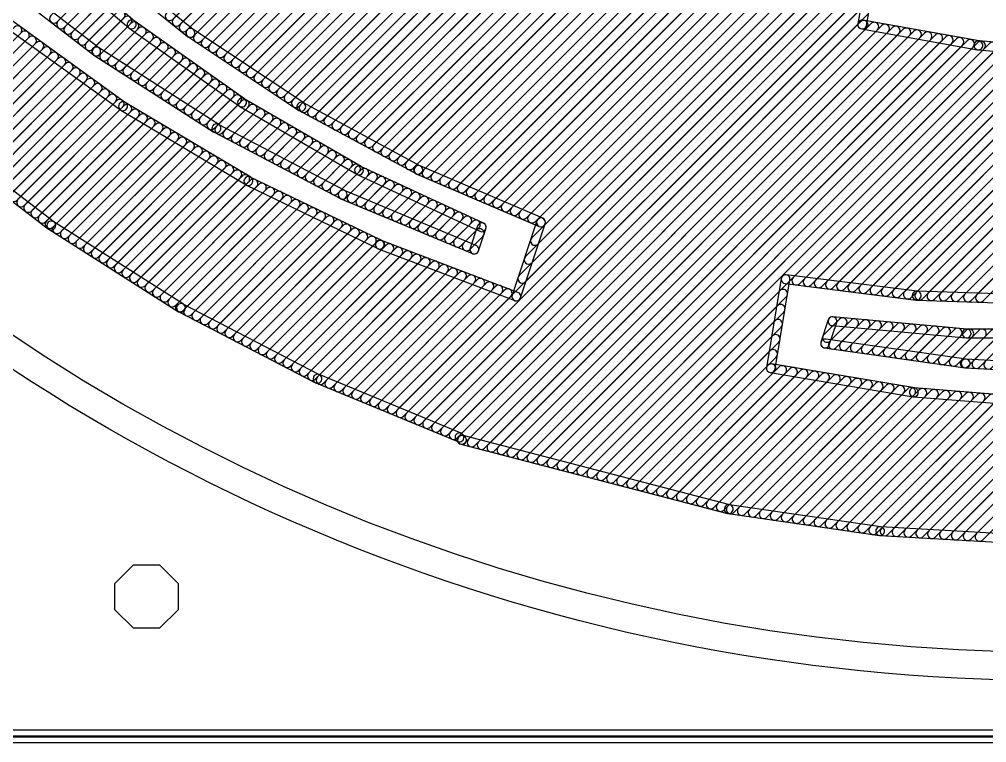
# Model space of a CAD drawing. Extents: x -0.1 to 56.1, y -0.1 to 56.2.
# Drawn here: x 13.18 to 27.02, y -0.09 to 10.26 of the extents above; entities that cross this region are included whole.
import ezdxf

# ---------------------------------------------------------------- set-up
doc = ezdxf.new("R2010")
doc.units = 0
for name, color, linetype in [('1', 22, 'CONTINUOUS'), ('16', 175, 'CONTINUOUS'), ('18', 82, 'CONTINUOUS'), ('20', 7, 'CONTINUOUS'), ('41', 22, 'CONTINUOUS')]:
    doc.layers.add(name, color=color, linetype=linetype)

# ---------------------------------------------------------------- blocks, each defined once
blk = doc.blocks.new('OCTAGONV')
blk.add_lwpolyline([(-0.5, -0.2071), (-0.5, 0.2071), (-0.2071, 0.5), (0.2071, 0.5), (0.5, 0.2071), (0.5, -0.2071), (0.2071, -0.5), (-0.2071, -0.5)], close=True)

msp = doc.modelspace()

# ---------------------------------------------------------------- linework, layer by layer
at = {"layer": '1'}
for points in [[(18.6944, 8.1875), (28.6183, 18.1114, 1), (28.5285, 18.2012), (18.6046, 8.2773, 1)], [(18.8111, 8.1246), (26.7944, 16.1079, 1), (26.7046, 16.1977), (18.7213, 8.2144, 1)], [(18.9277, 8.0616), (26.7559, 15.8898, 1), (26.6661, 15.9796), (18.8379, 8.1514, 1)], [(19.0528, 8.0071), (26.7175, 15.6717, 1), (26.6277, 15.7615), (18.963, 8.0969, 1)], [(19.1787, 7.9533), (26.679, 15.4537, 1), (26.5892, 15.5435), (19.0889, 8.0432, 1)], [(19.3045, 7.8996), (26.6405, 15.2356, 1), (26.5507, 15.3254), (19.2147, 7.9894, 1)], [(19.4304, 7.8459), (26.602, 15.0175, 1), (26.5122, 15.1073), (19.3406, 7.9357, 1)], [(19.5563, 7.7921), (26.72, 14.9559, 1), (26.6302, 15.0457), (19.4665, 7.8819, 1)], [(19.6821, 7.7384), (26.8708, 14.927, 1), (26.781, 15.0168), (19.5923, 7.8282, 1)], [(19.808, 7.6846), (27.0216, 14.8982, 1), (26.9318, 14.988), (19.7182, 7.7744, 1)], [(19.9338, 7.6309), (27.1723, 14.8694, 1), (27.0825, 14.9592), (19.844, 7.7207, 1)], [(20.0597, 7.5771), (27.3231, 14.8406, 1), (27.2333, 14.9304), (19.9699, 7.6669, 1)], [(20.1856, 7.5234), (27.4739, 14.8117, 1), (27.3841, 14.9015), (20.0958, 7.6132, 1)], [(20.3114, 7.4697), (27.6247, 14.7829, 1), (27.5349, 14.8727), (20.2216, 7.5595, 1)], [(20.4373, 7.4159), (27.7755, 14.7541, 1), (27.6857, 14.8439), (20.3475, 7.5057, 1)], [(20.5631, 7.3622), (27.9284, 14.7275, 1), (27.8386, 14.8173), (20.4733, 7.452, 1)], [(20.689, 7.3084), (28.0935, 14.7129, 1), (28.0037, 14.8027), (20.5992, 7.3982, 1)], [(18.6792, 4.5802), (28.7538, 14.6548, 1), (28.664, 14.7446), (18.5894, 4.67, 1)], [(20.423, 6.5036), (28.5887, 14.6693, 1), (28.4989, 14.7591), (20.3332, 6.5934, 1)], [(20.5128, 6.773), (28.4236, 14.6839, 1), (28.3338, 14.7737), (20.423, 6.8628, 1)], [(20.6026, 7.0424), (28.2586, 14.6984, 1), (28.1688, 14.7882), (20.5128, 7.1322, 1)], [(15.3748, 10.256), (17.9045, 12.7858, 1), (17.8147, 12.8756), (15.285, 10.3458, 1)], [(15.4743, 10.1759), (18.0175, 12.7192, 1), (17.9277, 12.809), (15.3845, 10.2657, 1)], [(15.5738, 10.0958), (18.1306, 12.6526, 1), (18.0408, 12.7424), (15.484, 10.1856, 1)], [(15.6734, 10.0159), (18.2436, 12.586, 1), (18.1538, 12.6758), (15.5836, 10.1057, 1)], [(15.7814, 9.9442), (18.3566, 12.5194, 1), (18.2668, 12.6092), (15.6916, 10.034, 1)], [(15.8893, 9.8725), (18.4715, 12.4547, 1), (18.3817, 12.5445), (15.7995, 9.9623, 1)], [(15.9972, 9.8008), (18.5935, 12.3971, 1), (18.5037, 12.4869), (15.9074, 9.8906, 1)], [(16.1051, 9.7291), (18.7155, 12.3395, 1), (18.6257, 12.4293), (16.0153, 9.8189, 1)], [(16.213, 9.6574), (18.8375, 12.2819, 1), (18.7477, 12.3717), (16.1232, 9.7472, 1)], [(16.3209, 9.5857), (18.9595, 12.2243, 1), (18.8697, 12.3141), (16.2311, 9.6755, 1)], [(16.4288, 9.514), (19.0815, 12.1668, 1), (18.9917, 12.2566), (16.339, 9.6038, 1)], [(16.5367, 9.4423), (19.2036, 12.1092, 1), (19.1138, 12.199), (16.4469, 9.5321, 1)], [(16.6446, 9.3706), (19.3256, 12.0516, 1), (19.2358, 12.1414), (16.5548, 9.4604, 1)], [(16.7526, 9.2989), (19.4476, 11.994, 1), (19.3578, 12.0838), (16.6628, 9.3887, 1)], [(16.8605, 9.2273), (19.5696, 11.9364, 1), (19.4798, 12.0262), (16.7707, 9.3171, 1)], [(16.9684, 9.1556), (19.6916, 11.8788, 1), (19.6018, 11.9686), (16.8786, 9.2454, 1)], [(17.0763, 9.0839), (19.8137, 11.8212, 1), (19.7239, 11.911), (16.9865, 9.1737, 1)], [(17.1842, 9.0122), (19.9357, 11.7636, 1), (19.8459, 11.8535), (17.0944, 9.102, 1)], [(17.2947, 8.9431), (20.0638, 11.7121, 1), (19.9739, 11.8019), (17.2049, 9.0329, 1)], [(17.4114, 8.8801), (20.1954, 11.6641, 1), (20.1056, 11.7539), (17.3216, 8.9699, 1)], [(17.528, 8.8172), (20.327, 11.6162, 1), (20.2372, 11.706), (17.4382, 8.907, 1)], [(17.6447, 8.7542), (20.4586, 11.5682, 1), (20.3688, 11.658), (17.5549, 8.844, 1)], [(13.2758, 11.394), (14.7462, 10.1356, 1), (14.8288, 10.2321), (13.3584, 11.4905, 1)], [(17.7613, 8.6913), (20.5903, 11.5202, 1), (20.5005, 11.61), (17.6715, 8.7811, 1)], [(17.878, 8.6283), (20.7219, 11.4722, 1), (20.6321, 11.562), (17.7881, 8.7181, 1)], [(17.9946, 8.5653), (20.8535, 11.4242, 1), (20.7637, 11.514), (17.9048, 8.6551, 1)], [(18.1112, 8.5024), (20.9851, 11.3763, 1), (20.8953, 11.4661), (18.0214, 8.5922, 1)], [(18.2279, 8.4394), (21.1168, 11.3283, 1), (21.027, 11.4181), (18.1381, 8.5292, 1)], [(18.3445, 8.3764), (21.2484, 11.2803, 1), (21.1586, 11.3701), (18.2547, 8.4662, 1)], [(25.3048, 10.1699), (25.5169, 11.372, 1), (25.3919, 11.394), (25.1797, 10.1919, 1)], [(14.1015, 11.2084), (15.5867, 10.0127, 1), (15.6663, 10.1116), (14.1811, 11.3073, 1)], [(18.4612, 8.3135), (21.38, 11.2323, 1), (21.2902, 11.3221), (18.3714, 8.4033, 1)], [(18.5778, 8.2505), (21.5117, 11.1844, 1), (21.4218, 11.2742), (18.488, 8.3403, 1)], [(18.8064, 4.5278), (25.4742, 11.1956, 1), (25.3844, 11.2854), (18.7166, 4.6176, 1)], [(14.3193, 9.8479), (12.703, 11.0946, 1), (12.6254, 10.994), (14.2417, 9.7473, 1)], [(18.9336, 4.4753), (25.4357, 10.9775, 1), (25.3459, 11.0673), (18.8437, 4.5651, 1)], [(19.0607, 4.4229), (25.3972, 10.7594, 1), (25.3074, 10.8492), (18.9709, 4.5127, 1)], [(13.7211, 10.2188), (14.1905, 10.6882, 1), (14.1007, 10.778), (13.6313, 10.3086, 1)], [(13.8225, 10.1406), (14.2873, 10.6054, 1), (14.1975, 10.6952), (13.7327, 10.2304, 1)], [(13.9239, 10.0624), (14.3841, 10.5226, 1), (14.2943, 10.6124), (13.8341, 10.1522, 1)], [(14.0253, 9.9842), (14.4809, 10.4398, 1), (14.3911, 10.5296), (13.9355, 10.074, 1)], [(19.1879, 4.3704), (25.3587, 10.5413, 1), (25.2689, 10.6311), (19.0981, 4.4602, 1)], [(14.1267, 9.906), (14.5777, 10.3569, 1), (14.4879, 10.4467), (14.0369, 9.9958, 1)], [(19.315, 4.318), (25.3202, 10.3232, 1), (25.2304, 10.413), (19.2252, 4.4078, 1)], [(14.7003, 9.0641), (13.0056, 10.2863, 1), (12.9313, 10.1832), (14.6261, 8.9611, 1)], [(14.2281, 9.8278), (14.6744, 10.2741, 1), (14.5846, 10.3639), (14.1383, 9.9176, 1)], [(14.3298, 9.7499), (14.7712, 10.1913, 1), (14.6814, 10.2811), (14.24, 9.8397, 1)], [(14.7508, 10.132), (16.3299, 9.0131, 1), (16.4033, 9.1167), (14.8242, 10.2356, 1)], [(11.8341, 8.691), (13.199, 10.0559, 1), (13.1092, 10.1457), (11.7443, 8.7808, 1)], [(14.4393, 9.6797), (14.8711, 10.1115, 1), (14.7813, 10.2013), (14.3495, 9.7696, 1)], [(14.5488, 9.6096), (14.9762, 10.037, 1), (14.8864, 10.1268), (14.459, 9.6994, 1)], [(15.5914, 10.0092), (17.1795, 8.9541, 1), (17.2498, 9.0599), (15.6617, 10.115, 1)], [(19.4422, 4.2655), (25.3088, 10.1322, 1), (25.219, 10.222), (19.3524, 4.3553, 1)], [(19.5561, 4.1998), (25.4612, 10.1049, 1), (25.3714, 10.1947), (19.4663, 4.2896, 1)], [(19.6966, 4.1608), (25.6136, 10.0777, 1), (25.5238, 10.1675), (19.6068, 4.2506, 1)], [(19.8393, 4.1238), (25.766, 10.0505, 1), (25.6762, 10.1403), (19.7495, 4.2136, 1)], [(19.9819, 4.0868), (25.9183, 10.0233, 1), (25.8285, 10.1131), (19.8921, 4.1766, 1)], [(26.9165, 9.9464), (25.2534, 10.2434, 1), (25.2311, 10.1184), (26.8942, 9.8214, 1)], [(11.9279, 8.6052), (13.3034, 9.9807, 1), (13.2136, 10.0705), (11.8381, 8.695, 1)], [(12.0291, 8.5268), (13.4077, 9.9054, 1), (13.3179, 9.9952), (11.9392, 8.6166, 1)], [(14.6582, 9.5395), (15.0813, 9.9626, 1), (14.9915, 10.0524), (14.5684, 9.6293, 1)], [(14.7677, 9.4694), (15.1864, 9.8881, 1), (15.0966, 9.9779), (14.6779, 9.5592, 1)], [(20.1245, 4.0499), (26.0707, 9.9961, 1), (25.9809, 10.0859), (20.0347, 4.1397, 1)], [(20.2671, 4.0129), (26.2231, 9.9689, 1), (26.1333, 10.0587), (20.1773, 4.1027, 1)], [(20.4098, 3.9759), (26.3755, 9.9416, 1), (26.2857, 10.0315), (20.32, 4.0657, 1)], [(20.5524, 3.9389), (26.5279, 9.9144, 1), (26.4381, 10.0042), (20.4626, 4.0287, 1)], [(20.695, 3.9019), (26.6803, 9.8872, 1), (26.5905, 9.977), (20.6052, 3.9917, 1)], [(20.8377, 3.865), (26.8327, 9.86, 1), (26.7429, 9.9498), (20.7478, 3.9548, 1)], [(12.1308, 8.4489), (13.5121, 9.8302, 1), (13.4223, 9.92), (12.041, 8.5387, 1)], [(12.2326, 8.3711), (13.6165, 9.7549, 1), (13.5266, 9.8447), (12.1428, 8.4609, 1)], [(16.0336, 8.75), (14.3148, 9.8511, 1), (14.2463, 9.7441), (15.9651, 8.6431, 1)], [(14.8772, 9.3992), (15.2915, 9.8136, 1), (15.2017, 9.9034), (14.7874, 9.489, 1)], [(14.9867, 9.3291), (15.3967, 9.7391, 1), (15.3069, 9.8289), (14.8969, 9.4189, 1)], [(20.9803, 3.828), (26.9881, 9.8358, 1), (26.8983, 9.9256), (20.8905, 3.9178, 1)], [(21.1229, 3.791), (27.1535, 9.8216, 1), (27.0637, 9.9114), (21.0331, 3.8808, 1)], [(21.2655, 3.754), (27.319, 9.8075, 1), (27.2292, 9.8973), (21.1757, 3.8438, 1)], [(21.4082, 3.7171), (27.4844, 9.7933, 1), (27.3946, 9.8831), (21.3184, 3.8069, 1)], [(24.3458, 6.4751), (27.6499, 9.7792, 1), (27.5601, 9.869), (24.256, 6.5649, 1)], [(24.5054, 6.4551), (27.8154, 9.765, 1), (27.7256, 9.8548), (24.4156, 6.5449, 1)], [(24.6651, 6.4351), (27.9808, 9.7509, 1), (27.891, 9.8407), (24.5753, 6.5249, 1)], [(24.8247, 6.4152), (28.1463, 9.7367, 1), (28.0565, 9.8266), (24.7349, 6.505, 1)], [(24.9844, 6.3952), (28.3117, 9.7226, 1), (28.2219, 9.8124), (24.8945, 6.485, 1)], [(28.594, 9.8033), (26.9108, 9.9472, 1), (26.8999, 9.8206), (28.5832, 9.6767, 1)], [(12.3343, 8.2932), (13.7208, 9.6797, 1), (13.631, 9.7695), (12.2445, 8.383, 1)], [(12.4361, 8.2154), (13.8252, 9.6044, 1), (13.7354, 9.6942), (12.3463, 8.3052, 1)], [(15.0961, 9.259), (15.5018, 9.6646, 1), (15.412, 9.7544), (15.0063, 9.3488, 1)], [(15.2056, 9.1888), (15.6069, 9.5901, 1), (15.5171, 9.6799), (15.1158, 9.2786, 1)], [(25.144, 6.3753), (28.4772, 9.7085, 1), (28.3874, 9.7983), (25.0542, 6.4651, 1)], [(25.3036, 6.3553), (28.6435, 9.6951, 1), (28.5537, 9.785), (25.2138, 6.4451, 1)], [(25.4633, 6.3353), (28.8242, 9.6963, 1), (28.7344, 9.7861), (25.3735, 6.4251, 1)], [(25.6229, 6.3154), (29.0049, 9.6974, 1), (28.9151, 9.7872), (25.5331, 6.4052, 1)], [(25.7826, 6.2954), (29.1856, 9.6985, 1), (29.0958, 9.7883), (25.6928, 6.3852, 1)], [(25.9422, 6.2754), (29.3663, 9.6996, 1), (29.2765, 9.7894), (25.8524, 6.3653, 1)], [(26.1049, 6.2585), (29.547, 9.7007, 1), (29.4572, 9.7905), (26.0151, 6.3483, 1)], [(26.2788, 6.2528), (29.7278, 9.7018, 1), (29.638, 9.7916), (26.189, 6.3426, 1)], [(26.4526, 6.2471), (29.9085, 9.7029, 1), (29.8187, 9.7927), (26.3628, 6.3369, 1)], [(26.6265, 6.2413), (30.0892, 9.704, 1), (29.9994, 9.7938), (26.5367, 6.3311, 1)], [(26.8004, 6.2356), (30.2699, 9.7051, 1), (30.1801, 9.7949), (26.7106, 6.3254, 1)], [(26.9743, 6.2299), (30.4636, 9.7192, 1), (30.3738, 9.809), (26.8844, 6.3197, 1)], [(12.5378, 8.1375), (13.9295, 9.5292, 1), (13.8397, 9.619), (12.448, 8.2273, 1)], [(12.6396, 8.0597), (14.0339, 9.4539, 1), (13.9441, 9.5437), (12.5498, 8.1495, 1)], [(15.3151, 9.1187), (15.712, 9.5157, 1), (15.6222, 9.6055), (15.2253, 9.2085, 1)], [(12.7414, 7.9818), (14.1382, 9.3787, 1), (14.0484, 9.4685), (12.6516, 8.0716, 1)], [(15.4246, 9.0486), (15.8172, 9.4412, 1), (15.7274, 9.531), (15.3348, 9.1384, 1)], [(15.534, 8.9785), (15.9223, 9.3667, 1), (15.8325, 9.4565), (15.4442, 9.0683, 1)], [(12.8431, 7.904), (14.2426, 9.3034, 1), (14.1528, 9.3932), (12.7533, 7.9938, 1)], [(12.9449, 7.8261), (14.3469, 9.2282, 1), (14.2571, 9.318), (12.8551, 7.9159, 1)], [(15.6435, 8.9083), (16.0274, 9.2922, 1), (15.9376, 9.382), (15.5537, 8.9981, 1)], [(15.753, 8.8382), (16.1325, 9.2177, 1), (16.0427, 9.3075), (15.6632, 8.928, 1)], [(13.0466, 7.7483), (14.4513, 9.1529, 1), (14.3615, 9.2427), (12.9568, 7.8381, 1)], [(13.1484, 7.6704), (14.5556, 9.0777, 1), (14.4658, 9.1675), (13.0586, 7.7602, 1)], [(15.8625, 8.7681), (16.2376, 9.1432, 1), (16.1478, 9.233), (15.7727, 8.8579, 1)], [(15.9719, 8.6979), (16.3428, 9.0688, 1), (16.253, 9.1586), (15.8821, 8.7877, 1)], [(13.2501, 7.5926), (14.66, 9.0024, 1), (14.5702, 9.0922), (13.1603, 7.6824, 1)], [(13.3519, 7.5147), (14.7688, 8.9316, 1), (14.679, 9.0214), (13.2621, 7.6045, 1)], [(16.4905, 7.9974), (14.6957, 9.0672, 1), (14.6307, 8.9581), (16.4255, 7.8883, 1)], [(16.0843, 8.6307), (16.4509, 8.9972, 1), (16.3611, 9.0871), (15.9945, 8.7205, 1)], [(16.2021, 8.5689), (16.5646, 8.9314, 1), (16.4748, 9.0212), (16.1123, 8.6587, 1)], [(16.3348, 9.01), (18.0095, 8.0399, 1), (18.0731, 8.1498), (16.3984, 9.1199, 1)], [(17.1845, 8.9511), (18.8624, 8.0454, 1), (18.9227, 8.1571), (17.2448, 9.0629, 1)], [(13.4537, 7.4369), (14.8813, 8.8645, 1), (14.7915, 8.9543), (13.3639, 7.5267, 1)], [(13.5554, 7.359), (14.9938, 8.7974, 1), (14.904, 8.8872), (13.4656, 7.4488, 1)], [(16.32, 8.5072), (16.6783, 8.8655, 1), (16.5885, 8.9553), (16.2302, 8.597, 1)], [(16.4379, 8.4455), (16.792, 8.7996, 1), (16.7022, 8.8894), (16.3481, 8.5353, 1)], [(13.6572, 7.2812), (15.1064, 8.7304, 1), (15.0165, 8.8202), (13.5674, 7.371, 1)], [(13.765, 7.2095), (15.2189, 8.6633, 1), (15.1291, 8.7531), (13.6752, 7.2993, 1)], [(17.837, 7.8057), (16.0288, 8.7528, 1), (15.9699, 8.6403), (17.7781, 7.6932, 1)], [(16.5557, 8.3837), (16.9058, 8.7337, 1), (16.816, 8.8235), (16.4659, 8.4735, 1)], [(16.6736, 8.322), (17.0195, 8.6679, 1), (16.9297, 8.7577), (16.5838, 8.4118, 1)], [(11.8517, 8.593), (13.5985, 7.2567, 1), (13.6757, 7.3575), (11.9289, 8.6939, 1)], [(13.8749, 7.1397), (15.3314, 8.5962, 1), (15.2416, 8.686), (13.7851, 7.2295, 1)], [(13.9847, 7.0699), (15.444, 8.5292, 1), (15.3541, 8.619), (13.8949, 7.1597, 1)], [(16.7915, 8.2602), (17.1332, 8.602, 1), (17.0434, 8.6918), (16.7017, 8.35, 1)], [(16.9094, 8.1985), (17.247, 8.5361, 1), (17.1572, 8.6259), (16.8196, 8.2883, 1)], [(14.0946, 7.0002), (15.5565, 8.4621, 1), (15.4667, 8.5519), (14.0048, 7.09, 1)], [(14.2044, 6.9304), (15.669, 8.395, 1), (15.5792, 8.4848), (14.1146, 7.0202, 1)], [(17.0272, 8.1368), (17.3607, 8.4702, 1), (17.2709, 8.56), (16.9374, 8.2266, 1)], [(17.1451, 8.075), (17.4744, 8.4044, 1), (17.3846, 8.4942), (17.0553, 8.1648, 1)], [(17.263, 8.0133), (17.5881, 8.3385, 1), (17.4983, 8.4283), (17.1732, 8.1031, 1)], [(14.3143, 6.8607), (15.7816, 8.3279, 1), (15.6917, 8.4177), (14.2245, 6.9505, 1)], [(14.4241, 6.7909), (15.8941, 8.2609, 1), (15.8043, 8.3507), (14.3343, 6.8807, 1)], [(17.3808, 7.9516), (17.7019, 8.2726, 1), (17.6121, 8.3624), (17.291, 8.0414, 1)], [(17.4987, 7.8898), (17.8156, 8.2067, 1), (17.7258, 8.2965), (17.4089, 7.9796, 1)], [(14.534, 6.7212), (16.0066, 8.1938, 1), (15.9168, 8.2836), (14.4442, 6.811, 1)], [(14.6438, 6.6514), (16.1192, 8.1267, 1), (16.0293, 8.2165), (14.554, 6.7412, 1)], [(17.6166, 7.8281), (17.9293, 8.1409, 1), (17.8395, 8.2307), (17.5268, 7.9179, 1)], [(17.7345, 7.7664), (18.0431, 8.075, 1), (17.9533, 8.1648), (17.6446, 7.8562, 1)], [(14.7537, 6.5816), (16.2317, 8.0597, 1), (16.1419, 8.1495), (14.6639, 6.6715, 1)], [(14.8635, 6.5119), (16.3442, 7.9926, 1), (16.2544, 8.0824), (14.7737, 6.6017, 1)], [(14.9734, 6.4421), (16.4568, 7.9255, 1), (16.3669, 8.0153), (14.8836, 6.5319, 1)], [(17.8523, 7.7046), (18.1624, 8.0147, 1), (18.0726, 8.1045), (17.7625, 7.7944, 1)], [(17.979, 7.6517), (18.2852, 7.9579, 1), (18.1954, 8.0477), (17.8892, 7.7416, 1)], [(18.0146, 8.0373), (19.7709, 7.2241, 1), (19.8242, 7.3394), (18.068, 8.1525, 1)], [(18.8676, 8.0429), (20.6212, 7.2941, 1), (20.671, 7.4109), (18.9175, 8.1597, 1)], [(15.0832, 6.3724), (16.5743, 7.8635, 1), (16.4845, 7.9533), (14.9934, 6.4622, 1)], [(15.1931, 6.3026), (16.6954, 7.805, 1), (16.6056, 7.8948), (15.1033, 6.3924, 1)], [(18.3669, 7.0908), (16.4856, 8.0001, 1), (16.4304, 7.8857), (18.3116, 6.9765, 1)], [(18.1058, 7.5989), (18.4079, 7.901, 1), (18.3181, 7.9908), (18.016, 7.6887, 1)], [(18.2325, 7.546), (18.5307, 7.8442, 1), (18.4409, 7.934), (18.1427, 7.6358, 1)], [(18.3593, 7.4931), (18.6535, 7.7874, 1), (18.5637, 7.8772), (18.2695, 7.5829, 1)], [(15.3029, 6.2329), (16.8165, 7.7464, 1), (16.7267, 7.8362), (15.2131, 6.3227, 1)], [(15.4128, 6.1631), (16.9376, 7.6879, 1), (16.8478, 7.7777), (15.323, 6.2529, 1)], [(19.7159, 7.0222), (17.832, 7.8081, 1), (17.7831, 7.6908), (19.667, 6.905, 1)], [(18.486, 7.4403), (18.7762, 7.7305, 1), (18.6864, 7.8203), (18.3962, 7.5301, 1)], [(18.6127, 7.3874), (18.899, 7.6737, 1), (18.8092, 7.7635), (18.5229, 7.4772, 1)], [(15.5226, 6.0933), (17.0587, 7.6294, 1), (16.9689, 7.7192), (15.4328, 6.1831, 1)], [(15.6396, 6.0308), (17.1797, 7.5709, 1), (17.0899, 7.6607), (15.5498, 6.1206, 1)], [(15.7579, 5.9694), (17.3008, 7.5123, 1), (17.211, 7.6021), (15.6681, 6.0592, 1)], [(18.7395, 7.3345), (19.0218, 7.6168, 1), (18.932, 7.7066), (18.6497, 7.4243, 1)], [(18.8662, 7.2817), (19.1445, 7.56, 1), (19.0547, 7.6498), (18.7764, 7.3715, 1)], [(15.8762, 5.9081), (17.4219, 7.4538, 1), (17.3321, 7.5436), (15.7864, 5.9979, 1)], [(15.9944, 5.8467), (17.543, 7.3953, 1), (17.4532, 7.4851), (15.9046, 5.9365, 1)], [(18.9929, 7.2288), (19.2673, 7.5032, 1), (19.1775, 7.593), (18.9031, 7.3186, 1)], [(19.1197, 7.1759), (19.3901, 7.4463, 1), (19.3003, 7.5361), (19.0299, 7.2657, 1)], [(19.2464, 7.1231), (19.5128, 7.3895, 1), (19.423, 7.4793), (19.1566, 7.2129, 1)], [(13.6031, 7.2535), (15.4598, 6.0744, 1), (15.5278, 6.1816), (13.6712, 7.3607, 1)], [(16.1127, 5.7854), (17.6641, 7.3368, 1), (17.5743, 7.4266), (16.0229, 5.8752, 1)], [(16.2309, 5.724), (17.7852, 7.2783, 1), (17.6953, 7.3681), (16.1411, 5.8138, 1)], [(19.3732, 7.0702), (19.6356, 7.3326, 1), (19.5458, 7.4224), (19.2833, 7.16, 1)], [(19.4999, 7.0173), (19.7584, 7.2758, 1), (19.6686, 7.3656), (19.4101, 7.1071, 1)], [(19.7373, 7.3018), (19.6313, 6.9837, 1), (19.7517, 6.9435), (19.8578, 7.2617, 1)], [(20.5858, 7.3726), (20.2323, 6.3119, 1), (20.3528, 6.2717), (20.7063, 7.3324, 1)], [(16.3492, 5.6627), (17.9062, 7.2197, 1), (17.8164, 7.3095), (16.2594, 5.7525, 1)], [(16.4675, 5.6014), (18.0273, 7.1612, 1), (17.9375, 7.251), (16.3777, 5.6912, 1)], [(16.5857, 5.54), (18.1484, 7.1027, 1), (18.0586, 7.1925), (16.4959, 5.6298, 1)], [(19.6266, 6.9645), (19.8142, 7.152, 1), (19.7244, 7.2418), (19.5368, 7.0543, 1)], [(16.704, 5.4787), (18.2695, 7.0442, 1), (18.1797, 7.134), (16.6142, 5.5685, 1)], [(16.8222, 5.4173), (18.391, 6.9861, 1), (18.3012, 7.0759), (16.7324, 5.5071, 1)], [(20.3151, 6.3512), (18.3618, 7.093, 1), (18.3167, 6.9743), (20.27, 6.2325, 1)], [(16.9405, 5.356), (18.5212, 6.9367, 1), (18.4314, 7.0265), (16.8507, 5.4458, 1)], [(17.0588, 5.2946), (18.6514, 6.8873, 1), (18.5616, 6.9771), (16.969, 5.3844, 1)], [(17.177, 5.2333), (18.7816, 6.8378, 1), (18.6918, 6.9276), (17.0872, 5.3231, 1)], [(17.2953, 5.1719), (18.9117, 6.7884, 1), (18.8219, 6.8782), (17.2055, 5.2617, 1)], [(17.4135, 5.1106), (19.0419, 6.7389, 1), (18.9521, 6.8287), (17.3237, 5.2004, 1)], [(17.5349, 5.0523), (19.1721, 6.6895, 1), (19.0823, 6.7793), (17.4451, 5.1421, 1)], [(17.662, 4.9999), (19.3022, 6.6401, 1), (19.2124, 6.7299), (17.5722, 5.0897, 1)], [(17.7892, 4.9474), (19.4324, 6.5906, 1), (19.3426, 6.6804), (17.6994, 5.0372, 1)], [(17.9163, 4.895), (19.5626, 6.5412, 1), (19.4728, 6.631), (17.8265, 4.9848, 1)], [(18.0435, 4.8425), (19.6927, 6.4918, 1), (19.6029, 6.5816), (17.9537, 4.9323, 1)], [(18.1706, 4.7901), (19.8229, 6.4423, 1), (19.7331, 6.5321), (18.0808, 4.8799, 1)], [(23.9968, 5.2561), (24.2089, 6.5289, 1), (24.0836, 6.5497), (23.8715, 5.277, 1)], [(24.1384, 6.4763), (26.0148, 6.2417, 1), (26.0306, 6.3677), (24.1541, 6.6023, 1)], [(18.2978, 4.7376), (19.9531, 6.3929, 1), (19.8633, 6.4827), (18.208, 4.8274, 1)], [(18.4249, 4.6851), (20.0832, 6.3435, 1), (19.9934, 6.4333), (18.3351, 4.775, 1)], [(18.5521, 4.6327), (20.2134, 6.294, 1), (20.1236, 6.3838), (18.4623, 4.7225, 1)], [(21.5508, 3.6801), (24.1564, 6.2857, 1), (24.0666, 6.3755), (21.461, 3.7699, 1)], [(26.0206, 6.2412), (27.9107, 6.1789, 1), (27.9149, 6.3058), (26.0248, 6.3681, 1)], [(15.4646, 6.0717), (17.4169, 5.0589, 1), (17.4754, 5.1717), (15.523, 6.1844, 1)], [(21.6934, 3.6431), (24.1205, 6.0701, 1), (24.0307, 6.1599), (21.6036, 3.7329, 1)], [(21.836, 3.6061), (24.0845, 5.8546, 1), (23.9947, 5.9444), (21.7462, 3.6959, 1)], [(24.7578, 5.9583), (24.6517, 5.6401, 1), (24.7722, 5.6), (24.8783, 5.9182, 1)], [(24.7837, 5.6558), (25.008, 5.8801, 1), (24.9182, 5.9699), (24.6939, 5.7456, 1)], [(26.7445, 5.8258), (24.8238, 6.0015, 1), (24.8122, 5.875), (26.7329, 5.6994, 1)], [(24.867, 5.5595), (25.1726, 5.865, 1), (25.0828, 5.9548), (24.7772, 5.6493, 1)], [(25.0243, 5.5371), (25.3371, 5.85, 1), (25.2473, 5.9398), (24.9345, 5.6269, 1)], [(25.1815, 5.5147), (25.5017, 5.8349, 1), (25.4119, 5.9247), (25.0917, 5.6045, 1)], [(25.3387, 5.4923), (25.6663, 5.8199, 1), (25.5765, 5.9097), (25.2489, 5.5822, 1)], [(25.4959, 5.47), (25.8308, 5.8048, 1), (25.741, 5.8946), (25.4061, 5.5598, 1)], [(25.6532, 5.4476), (25.9954, 5.7898, 1), (25.9056, 5.8796), (25.5634, 5.5374, 1)], [(25.8104, 5.4252), (26.1599, 5.7747, 1), (26.0701, 5.8645), (25.7206, 5.515, 1)], [(25.9676, 5.4028), (26.3245, 5.7597, 1), (26.2347, 5.8495), (25.8778, 5.4926, 1)], [(26.1248, 5.3805), (26.489, 5.7446, 1), (26.3992, 5.8344), (26.035, 5.4703, 1)], [(26.2821, 5.3581), (26.6536, 5.7296, 1), (26.5638, 5.8194), (26.1923, 5.4479, 1)], [(26.4393, 5.3357), (26.8213, 5.7177, 1), (26.7315, 5.8075), (26.3495, 5.4255, 1)], [(26.5965, 5.3133), (27.0009, 5.7177, 1), (26.9111, 5.8075), (26.5067, 5.4031, 1)], [(26.7538, 5.2909), (27.1806, 5.7178, 1), (27.0908, 5.8076), (26.664, 5.3807, 1)], [(28.6673, 5.8265), (26.7387, 5.8261, 1), (26.7387, 5.6991), (28.6674, 5.6995, 1)], [(26.9229, 5.2805), (27.3602, 5.7178, 1), (27.2704, 5.8076), (26.8331, 5.3703, 1)], [(27.0933, 5.2713), (27.5399, 5.7178, 1), (27.4501, 5.8076), (27.0035, 5.3611, 1)], [(21.9787, 3.5691), (24.0486, 5.6391, 1), (23.9588, 5.7289), (21.8889, 3.6589, 1)], [(24.703, 5.5572), (26.7143, 5.2709, 1), (26.7322, 5.3967), (24.7209, 5.6829, 1)], [(22.1213, 3.5322), (24.0127, 5.4236, 1), (23.9229, 5.5134), (22.0315, 3.622, 1)], [(22.2639, 3.4952), (23.9887, 5.22, 1), (23.8989, 5.3098), (22.1741, 3.585, 1)], [(22.4066, 3.4582), (24.1424, 5.1941, 1), (24.0526, 5.2839), (22.3168, 3.548, 1)], [(22.5492, 3.4212), (24.2962, 5.1682, 1), (24.2064, 5.258), (22.4594, 3.511, 1)], [(25.9939, 4.9842), (23.9447, 5.3291, 1), (23.9236, 5.2039), (25.9728, 4.8589, 1)], [(26.7198, 5.2704), (28.7484, 5.1605, 1), (28.7553, 5.2873), (26.7267, 5.3972, 1)], [(17.4219, 5.0566), (19.4551, 4.2179, 1), (19.5036, 4.3353), (17.4704, 5.174, 1)], [(22.6918, 3.3843), (24.4499, 5.1423, 1), (24.3601, 5.2322), (22.602, 3.4741, 1)], [(22.8344, 3.3473), (24.6036, 5.1165, 1), (24.5138, 5.2063), (22.7446, 3.4371, 1)], [(22.9771, 3.3103), (24.7574, 5.0906, 1), (24.6675, 5.1804), (22.8873, 3.4001, 1)], [(23.1197, 3.2733), (24.9111, 5.0647, 1), (24.8213, 5.1545), (23.0299, 3.3631, 1)], [(23.2623, 3.2363), (25.0648, 5.0388, 1), (24.975, 5.1286), (23.1725, 3.3262, 1)], [(23.4076, 3.2021), (25.2185, 5.013, 1), (25.1287, 5.1028), (23.3178, 3.2919, 1)], [(23.5645, 3.1793), (25.3723, 4.9871, 1), (25.2825, 5.0769), (23.4746, 3.2691, 1)], [(23.7213, 3.1565), (25.526, 4.9612, 1), (25.4362, 5.051), (23.6315, 3.2463, 1)], [(23.8781, 3.1337), (25.6797, 4.9353, 1), (25.5899, 5.0251), (23.7883, 3.2235, 1)], [(24.0349, 3.1109), (25.8334, 4.9094, 1), (25.7436, 4.9992), (23.9451, 3.2007, 1)], [(24.1917, 3.0881), (25.9872, 4.8836, 1), (25.8974, 4.9734), (24.1019, 3.1779, 1)], [(28.0599, 4.8198), (25.9884, 4.9848, 1), (25.9783, 4.8582), (28.0498, 4.6932, 1)], [(24.3486, 3.0653), (26.1501, 4.8669, 1), (26.0603, 4.9567), (24.2587, 3.1551, 1)], [(24.5054, 3.0426), (26.3165, 4.8537, 1), (26.2267, 4.9435), (24.4156, 3.1324, 1)], [(24.6622, 3.0198), (26.4828, 4.8404, 1), (26.393, 4.9302), (24.5724, 3.1096, 1)], [(24.819, 2.997), (26.6492, 4.8272, 1), (26.5594, 4.917), (24.7292, 3.0868, 1)], [(24.9758, 2.9742), (26.8155, 4.8139, 1), (26.7257, 4.9037), (24.886, 3.064, 1)], [(25.1327, 2.9514), (26.9819, 4.8006, 1), (26.8921, 4.8905), (25.0429, 3.0412, 1)], [(25.2895, 2.9286), (27.1482, 4.7874, 1), (27.0584, 4.8772), (25.1997, 3.0184, 1)], [(25.4463, 2.9059), (27.3146, 4.7741, 1), (27.2248, 4.8639), (25.3565, 2.9957, 1)], [(25.6081, 2.888), (27.4809, 4.7609, 1), (27.3911, 4.8507), (25.5182, 2.9778, 1)], [(25.778, 2.8783), (27.6473, 4.7476, 1), (27.5575, 4.8374), (25.6882, 2.9681, 1)], [(25.9479, 2.8686), (27.8136, 4.7344, 1), (27.7238, 4.8242), (25.8581, 2.9584, 1)], [(26.1178, 2.8589), (27.98, 4.7211, 1), (27.8902, 4.8109), (26.028, 2.9487, 1)], [(26.2877, 2.8492), (28.1504, 4.712, 1), (28.0606, 4.8018), (26.1979, 2.939, 1)], [(26.4576, 2.8395), (28.3314, 4.7134, 1), (28.2416, 4.8032), (26.3678, 2.9293, 1)], [(26.6275, 2.8298), (28.5125, 4.7148, 1), (28.4226, 4.8046), (26.5377, 2.9196, 1)], [(26.7974, 2.8201), (28.6935, 4.7162, 1), (28.6037, 4.806), (26.7076, 2.9099, 1)], [(26.9673, 2.8104), (28.8745, 4.7176, 1), (28.7847, 4.8074), (26.8775, 2.9002, 1)], [(19.4345, 4.2317), (19.4698, 4.1963, 1), (19.5596, 4.2861), (19.5243, 4.3215, 1)], [(19.4988, 4.1797), (23.3172, 3.1898, 1), (23.349, 3.3127), (19.5307, 4.3027, 1)], [(23.324, 3.1884), (25.49, 2.8737, 1), (25.5082, 2.9994), (23.3422, 3.3141, 1)], [(25.4955, 2.8732), (27.6807, 2.7484, 1), (27.6879, 2.8752), (25.5027, 3, 1)], [(56, 0.0889), (0, 0.0889, 1), (0, -0.0889), (56, -0.0889, 1)]]:
    msp.add_lwpolyline(points, format="xyb", close=True, dxfattribs=at)
at = {"layer": '16'}
msp.add_lwpolyline([(56, 0.0889), (0, 0.0889, 1), (0, -0.0889), (56, -0.0889, 1)], format="xyb", close=True, dxfattribs=at)
at = {"layer": '20'}
msp.add_lwpolyline([(5, -0.005), (51.1, -0.005, 1), (51.1, 0.005), (5, 0.005, 1)], format="xyb", close=True, dxfattribs=at)
at = {"layer": '41'}
for radius in [27.2032, 26.7968]:
    msp.add_circle((28, 28), radius, dxfattribs=at)

# ---------------------------------------------------------------- block references
at = {"layer": '18', "xscale": 0.9048, "yscale": 0.9048}
msp.add_blockref('OCTAGONV', (15, 2), dxfattribs=at)
msp.add_blockref('OCTAGONV', (15, 2), dxfattribs=at)

doc.saveas('drawing.dxf')
